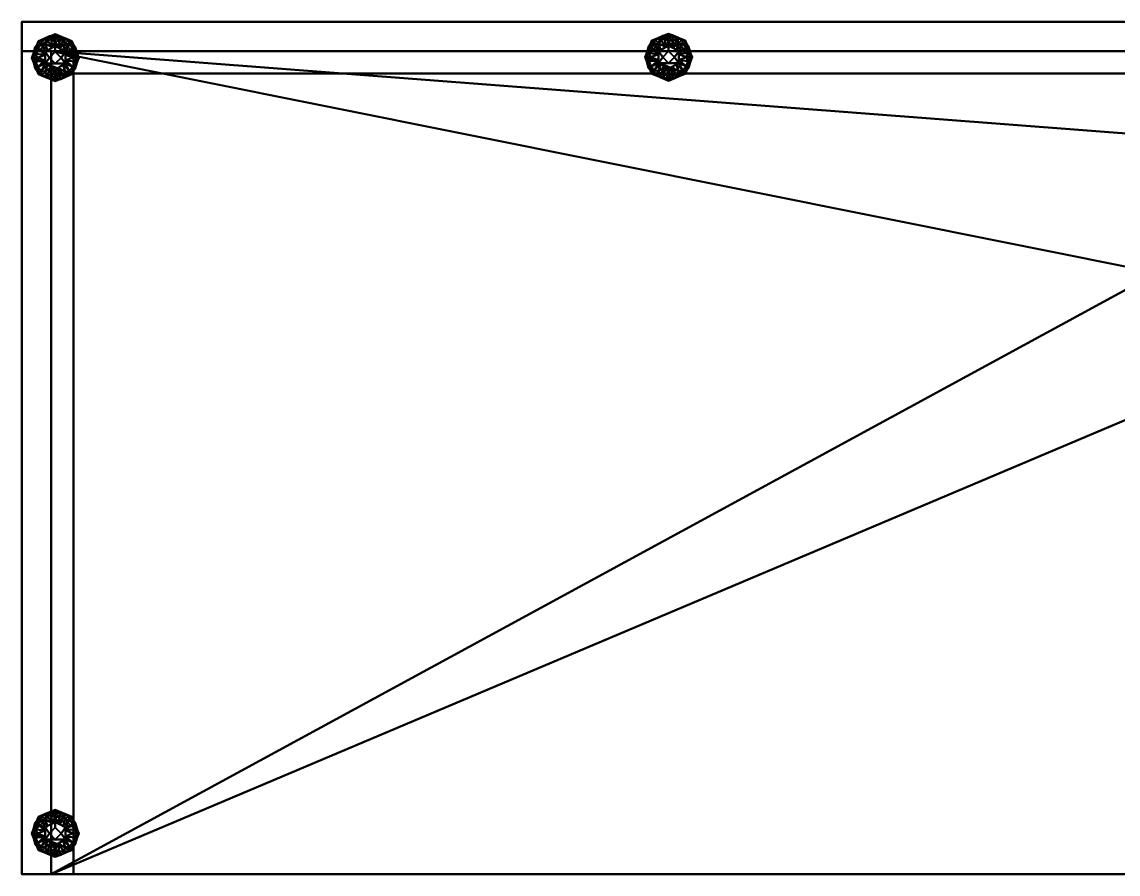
# Model space of a CAD drawing. Header units: millimetres. Extents: x -950 to 1275, y -353 to 400.
# Drawn here: x -950 to -18, y -350 to 375 of the extents above; entities that cross this region are included whole.
import ezdxf

# ---------------------------------------------------------------- set-up
doc = ezdxf.new("R2010")
doc.units = ezdxf.units.MM
doc.layers.add('I-FURN', color=7, linetype='Continuous', lineweight=40)

msp = doc.modelspace()

# ---------------------------------------------------------------- meshes
at = {"layer": 'I-FURN', "color": 37, "true_color": 0x856148}
mesh = msp.add_polyface(dxfattribs=at)
corners = [(-950, 375, 20.06), (-950, 375, 1000), (1250, 375, 1000), (1250, 375, 20.06)]
mesh.append_faces([[corners[k] for k in face] for face in [(2, 3, 0, 1)]], dxfattribs={"color": 37})
mesh = msp.add_polyface(dxfattribs=at)
corners = [(-950, 375, 1000), (-950, 375, 20.06), (-950, 350, 20.06), (-950, 350, 1000)]
mesh.append_faces([[corners[k] for k in face] for face in [(0, 1, 2, 3)]], dxfattribs={"color": 37})
mesh = msp.add_polyface(dxfattribs=at)
corners = [(1250, 375, 1000), (-950, 375, 1000), (-950, 350, 1000), (1250, 350, 1000)]
mesh.append_faces([[corners[k] for k in face] for face in [(0, 1, 2, 3)]], dxfattribs={"color": 37})
mesh = msp.add_polyface(dxfattribs=at)
corners = [(-950, 375, 20.06), (1250, 375, 20.06), (1250, 350, 20.06), (-950, 350, 20.06)]
mesh.append_faces([[corners[k] for k in face] for face in [(0, 1, 2, 3)]], dxfattribs={"color": 37})
at = {"layer": 'I-FURN', "color": 250, "true_color": 0x191919}
mesh = msp.add_polyface(dxfattribs=at)
corners = [(-921.65, 364.56), (-935.8, 358.7), (-941.65, 344.56), (-935.8, 330.42), (-921.65, 324.56), (-921.65, 325.32, 3.83), (-921.65, 327.49, 7.07), (-921.65, 330.73, 9.24), (-921.65, 334.56, 10), (-930.31, 339.56, 10), (-930.31, 349.56, 10), (-921.65, 354.56, 10), (-921.65, 358.39, 9.24), (-921.65, 361.63, 7.07), (-921.65, 363.8, 3.83), (-926.46, 351.79, 10), (-926.46, 337.33, 10), (-926.88, 362.39), (-926.88, 326.73), (-924.05, 353.17, 10), (-924.05, 335.95, 10), (-928.85, 360.04, 7.07), (-925.01, 359.75, 8.31), (-928.85, 329.08, 7.07), (-925.61, 326.68, 5.56), (-933.49, 355.74, 7.78), (-938.72, 351.63), (-930.31, 344.56, 10), (-938.4, 347.89, 7.07), (-938.34, 340.97, 7.07), (-933.49, 333.38, 7.78), (-938.72, 337.49), (-926.43, 362.76, 4.72), (-925.39, 330.32, 8.81), (-931.34, 360.55), (-933.28, 359.49, 4.51), (-936.27, 356.82, 4.21), (-936.56, 352.26, 7.35), (-937.26, 355.17), (-938.65, 353.64, 3.75), (-931.34, 328.57), (-933.28, 329.63, 4.51), (-936.27, 332.3, 4.21), (-936.53, 336.72, 7.32), (-937.26, 333.95), (-938.66, 335.47, 3.72), (-928.38, 350.67, 10), (-930.09, 356.6, 8.83), (-940.19, 348.1), (-930.31, 347.06, 10), (-936.68, 344.44, 8.64), (-940.32, 344.49, 4.99), (-940.19, 341.02), (-930.31, 342.06, 10), (-930.09, 332.52, 8.83), (-925.25, 336.64, 10), (-928.38, 338.45, 10)]
mesh.append_faces([[corners[k] for k in face] for face in [(5, 18, 4)]], dxfattribs={"vtx0": -1, "color": 250})
mesh.append_faces([[corners[k] for k in face] for face in [(14, 32, 13), (53, 43, 9)]], dxfattribs={"vtx0": -1, "vtx1": -1, "color": 250})
mesh.append_faces([[corners[k] for k in face] for face in [(33, 7, 20), (21, 47, 19), (37, 10, 25), (37, 25, 36), (42, 45, 44), (19, 12, 22), (33, 23, 24), (55, 23, 33), (14, 17, 32), (18, 24, 23), (22, 32, 21), (21, 19, 22), (18, 5, 24), (41, 30, 42), (35, 36, 25), (28, 51, 50), (3, 41, 42), (29, 53, 50), (40, 23, 41), (29, 51, 52), (32, 22, 13), (35, 1, 36), (33, 24, 6), (55, 54, 23), (32, 34, 21), (47, 35, 25), (21, 34, 35), (39, 28, 37), (38, 39, 36), (28, 49, 37), (36, 39, 37), (54, 41, 23), (43, 42, 30), (45, 42, 43), (43, 30, 9), (29, 45, 43), (35, 47, 21), (46, 47, 25), (39, 48, 28), (50, 49, 28), (28, 48, 51), (43, 53, 29), (29, 50, 51), (45, 29, 52), (41, 54, 30), (54, 56, 30)]], dxfattribs={"vtx0": -1, "vtx1": -1, "vtx2": -1, "color": 250})
mesh.append_faces([[corners[k] for k in face] for face in [(24, 5, 6), (22, 12, 13), (33, 6, 7), (25, 10, 46), (35, 34, 1), (51, 48, 2), (36, 1, 38), (41, 3, 40), (51, 2, 52)]], dxfattribs={"vtx0": -1, "vtx2": -1, "color": 250})
mesh.append_faces([[corners[k] for k in face] for face in [(39, 38, 26, 48)]], dxfattribs={"vtx0": -1, "vtx3": -1, "color": 250})
mesh.append_faces([[corners[k] for k in face] for face in [(15, 19, 47, 46), (17, 34, 32), (20, 55, 33), (16, 56, 54, 55), (27, 49, 50, 53), (49, 10, 37), (56, 9, 30), (40, 18, 23), (31, 44, 45, 52), (44, 3, 42)]], dxfattribs={"vtx1": -1, "vtx2": -1, "color": 250})
mesh.append_faces([[corners[k] for k in face] for face in [(19, 11, 12), (7, 8, 20), (14, 0, 17)]], dxfattribs={"vtx2": -1, "color": 250})
mesh = msp.add_polyface(dxfattribs=at)
corners = [(-921.65, 324.56), (-935.8, 330.42), (-941.65, 344.56), (-935.8, 358.7), (-921.65, 364.56), (-907.51, 358.7), (-901.65, 344.56), (-907.51, 330.42)]
mesh.append_faces([[corners[k] for k in face] for face in [(4, 2, 3)]], dxfattribs={"vtx0": -1, "color": 250})
mesh.append_faces([[corners[k] for k in face] for face in [(1, 2, 7, 0), (5, 6, 4)]], dxfattribs={"vtx1": -1, "color": 250})
mesh.append_faces([[corners[k] for k in face] for face in [(6, 7, 2, 4)]], dxfattribs={"vtx1": -1, "vtx2": -1, "vtx3": -1, "color": 250})
mesh = msp.add_polyface(dxfattribs=at)
corners = [(-921.65, 334.56, 10), (-921.65, 330.73, 9.24), (-921.65, 327.49, 7.07), (-921.65, 325.32, 3.83), (-921.65, 324.56), (-907.51, 330.42), (-901.65, 344.56), (-907.51, 358.7), (-921.65, 364.56), (-921.65, 363.8, 3.83), (-921.65, 361.63, 7.07), (-921.65, 358.39, 9.24), (-921.65, 354.56, 10), (-912.99, 349.56, 10), (-912.99, 339.56, 10), (-916.85, 337.33, 10), (-916.85, 351.79, 10), (-916.42, 326.73), (-916.42, 362.39), (-919.25, 335.95, 10), (-919.25, 353.17, 10), (-914.45, 329.08, 7.07), (-918.29, 329.37, 8.31), (-914.45, 360.04, 7.07), (-917.7, 362.44, 5.56), (-909.82, 333.38, 7.78), (-904.58, 337.49), (-912.99, 344.56, 10), (-904.91, 341.23, 7.07), (-904.96, 348.15, 7.07), (-909.82, 355.74, 7.78), (-904.58, 351.63), (-916.87, 326.36, 4.72), (-917.91, 358.8, 8.81), (-911.97, 328.57), (-910.03, 329.63, 4.51), (-907.04, 332.3, 4.21), (-906.75, 336.86, 7.35), (-906.05, 333.95), (-904.66, 335.48, 3.75), (-911.97, 360.55), (-910.03, 359.49, 4.51), (-907.04, 356.82, 4.21), (-906.78, 352.4, 7.32), (-906.05, 355.17), (-904.65, 353.65, 3.72), (-914.92, 338.45, 10), (-913.22, 332.52, 8.83), (-903.12, 341.02), (-912.99, 342.06, 10), (-906.62, 344.68, 8.64), (-902.98, 344.63, 4.99), (-903.12, 348.1), (-912.99, 347.06, 10), (-913.22, 356.6, 8.83), (-918.05, 352.48, 10), (-914.92, 350.67, 10)]
mesh.append_faces([[corners[k] for k in face] for face in [(9, 18, 8)]], dxfattribs={"vtx0": -1, "color": 250})
mesh.append_faces([[corners[k] for k in face] for face in [(53, 43, 13)]], dxfattribs={"vtx0": -1, "vtx1": -1, "color": 250})
mesh.append_faces([[corners[k] for k in face] for face in [(21, 47, 19), (37, 25, 36), (42, 45, 44), (33, 11, 20), (19, 22, 21), (33, 23, 24), (19, 1, 22), (55, 23, 33), (3, 17, 32), (18, 24, 23), (22, 32, 21), (18, 9, 24), (41, 30, 42), (35, 36, 25), (39, 48, 28), (35, 47, 21), (7, 41, 42), (29, 53, 50), (40, 23, 41), (29, 51, 52), (32, 22, 2), (35, 5, 36), (33, 24, 10), (55, 54, 23), (32, 34, 21), (47, 35, 25), (21, 34, 35), (39, 28, 37), (38, 39, 36), (28, 49, 37), (36, 39, 37), (54, 41, 23), (43, 42, 30), (45, 42, 43), (43, 30, 13), (29, 45, 43), (14, 25, 37), (46, 47, 25), (51, 50, 28), (50, 49, 28), (28, 48, 51), (43, 53, 29), (29, 50, 51), (45, 29, 52), (41, 54, 30), (54, 56, 30)]], dxfattribs={"vtx0": -1, "vtx1": -1, "vtx2": -1, "color": 250})
mesh.append_faces([[corners[k] for k in face] for face in [(22, 1, 2), (25, 14, 46), (32, 2, 3), (24, 9, 10), (33, 10, 11), (51, 48, 6), (35, 34, 5), (37, 49, 14), (36, 5, 38), (41, 7, 40), (51, 6, 52)]], dxfattribs={"vtx0": -1, "vtx2": -1, "color": 250})
mesh.append_faces([[corners[k] for k in face] for face in [(39, 38, 26, 48)]], dxfattribs={"vtx0": -1, "vtx3": -1, "color": 250})
mesh.append_faces([[corners[k] for k in face] for face in [(16, 56, 54, 55), (15, 19, 47, 46), (17, 34, 32), (20, 55, 33), (27, 49, 50, 53), (56, 13, 30), (40, 18, 23), (31, 44, 45, 52), (44, 7, 42)]], dxfattribs={"vtx1": -1, "vtx2": -1, "color": 250})
mesh.append_faces([[corners[k] for k in face] for face in [(19, 0, 1), (3, 4, 17), (11, 12, 20)]], dxfattribs={"vtx2": -1, "color": 250})
mesh = msp.add_polyface(dxfattribs=at)
corners = [(-400, 365), (-414.14, 359.14), (-420, 345), (-414.14, 330.86), (-400, 325), (-400, 325.76, 3.83), (-400, 327.93, 7.07), (-400, 331.17, 9.24), (-400, 335, 10), (-408.66, 340, 10), (-408.66, 350, 10), (-400, 355, 10), (-400, 358.83, 9.24), (-400, 362.07, 7.07), (-400, 364.24, 3.83), (-404.8, 352.23, 10), (-404.8, 337.77, 10), (-405.23, 362.83), (-405.23, 327.17), (-402.4, 353.61, 10), (-402.4, 336.39, 10), (-407.2, 360.48, 7.07), (-403.36, 360.19, 8.31), (-407.2, 329.52, 7.07), (-403.96, 327.12, 5.56), (-411.84, 356.18, 7.78), (-417.07, 352.07), (-408.66, 345, 10), (-416.74, 348.33, 7.07), (-416.69, 341.41, 7.07), (-411.84, 333.82, 7.78), (-417.07, 337.93), (-404.78, 363.2, 4.72), (-403.74, 330.76, 8.81), (-409.69, 360.99), (-411.63, 359.93, 4.51), (-414.61, 357.26, 4.21), (-414.9, 352.7, 7.35), (-415.61, 355.61), (-417, 354.08, 3.75), (-409.69, 329.01), (-411.63, 330.07, 4.51), (-414.61, 332.74, 4.21), (-414.87, 337.16, 7.32), (-415.61, 334.39), (-417.01, 335.91, 3.72), (-406.73, 351.11, 10), (-408.44, 357.04, 8.83), (-418.54, 348.54), (-408.66, 347.5, 10), (-415.03, 344.88, 8.64), (-418.67, 344.93, 4.99), (-418.54, 341.46), (-408.66, 342.5, 10), (-408.44, 332.96, 8.83), (-403.6, 337.08, 10), (-406.73, 338.89, 10)]
mesh.append_faces([[corners[k] for k in face] for face in [(5, 18, 4)]], dxfattribs={"vtx0": -1, "color": 250})
mesh.append_faces([[corners[k] for k in face] for face in [(14, 32, 13), (53, 43, 9)]], dxfattribs={"vtx0": -1, "vtx1": -1, "color": 250})
mesh.append_faces([[corners[k] for k in face] for face in [(33, 7, 20), (21, 47, 19), (37, 10, 25), (37, 25, 36), (42, 45, 44), (19, 12, 22), (33, 23, 24), (55, 23, 33), (14, 17, 32), (18, 24, 23), (22, 32, 21), (21, 19, 22), (18, 5, 24), (41, 30, 42), (35, 36, 25), (28, 51, 50), (3, 41, 42), (29, 53, 50), (40, 23, 41), (29, 51, 52), (32, 22, 13), (35, 1, 36), (33, 24, 6), (55, 54, 23), (32, 34, 21), (47, 35, 25), (21, 34, 35), (39, 28, 37), (38, 39, 36), (28, 49, 37), (36, 39, 37), (54, 41, 23), (43, 42, 30), (45, 42, 43), (43, 30, 9), (29, 45, 43), (35, 47, 21), (46, 47, 25), (39, 48, 28), (50, 49, 28), (28, 48, 51), (43, 53, 29), (29, 50, 51), (45, 29, 52), (41, 54, 30), (54, 56, 30)]], dxfattribs={"vtx0": -1, "vtx1": -1, "vtx2": -1, "color": 250})
mesh.append_faces([[corners[k] for k in face] for face in [(24, 5, 6), (22, 12, 13), (33, 6, 7), (25, 10, 46), (35, 34, 1), (51, 48, 2), (36, 1, 38), (41, 3, 40), (51, 2, 52)]], dxfattribs={"vtx0": -1, "vtx2": -1, "color": 250})
mesh.append_faces([[corners[k] for k in face] for face in [(39, 38, 26, 48)]], dxfattribs={"vtx0": -1, "vtx3": -1, "color": 250})
mesh.append_faces([[corners[k] for k in face] for face in [(15, 19, 47, 46), (17, 34, 32), (20, 55, 33), (16, 56, 54, 55), (27, 49, 50, 53), (49, 10, 37), (56, 9, 30), (40, 18, 23), (31, 44, 45, 52), (44, 3, 42)]], dxfattribs={"vtx1": -1, "vtx2": -1, "color": 250})
mesh.append_faces([[corners[k] for k in face] for face in [(19, 11, 12), (7, 8, 20), (14, 0, 17)]], dxfattribs={"vtx2": -1, "color": 250})
mesh = msp.add_polyface(dxfattribs=at)
corners = [(-400, 325), (-414.14, 330.86), (-420, 345), (-414.14, 359.14), (-400, 365), (-385.86, 359.14), (-380, 345), (-385.86, 330.86)]
mesh.append_faces([[corners[k] for k in face] for face in [(4, 2, 3)]], dxfattribs={"vtx0": -1, "color": 250})
mesh.append_faces([[corners[k] for k in face] for face in [(1, 2, 7, 0), (5, 6, 4)]], dxfattribs={"vtx1": -1, "color": 250})
mesh.append_faces([[corners[k] for k in face] for face in [(6, 7, 2, 4)]], dxfattribs={"vtx1": -1, "vtx2": -1, "vtx3": -1, "color": 250})
mesh = msp.add_polyface(dxfattribs=at)
corners = [(-400, 335, 10), (-400, 331.17, 9.24), (-400, 327.93, 7.07), (-400, 325.76, 3.83), (-400, 325), (-385.86, 330.86), (-380, 345), (-385.86, 359.14), (-400, 365), (-400, 364.24, 3.83), (-400, 362.07, 7.07), (-400, 358.83, 9.24), (-400, 355, 10), (-391.34, 350, 10), (-391.34, 340, 10), (-395.2, 337.77, 10), (-395.2, 352.23, 10), (-394.77, 327.17), (-394.77, 362.83), (-397.6, 336.39, 10), (-397.6, 353.61, 10), (-392.8, 329.52, 7.07), (-396.64, 329.81, 8.31), (-392.8, 360.48, 7.07), (-396.04, 362.88, 5.56), (-388.16, 333.82, 7.78), (-382.93, 337.93), (-391.34, 345, 10), (-383.26, 341.67, 7.07), (-383.31, 348.59, 7.07), (-388.16, 356.18, 7.78), (-382.93, 352.07), (-395.22, 326.8, 4.72), (-396.26, 359.24, 8.81), (-390.31, 329.01), (-388.37, 330.07, 4.51), (-385.39, 332.74, 4.21), (-385.1, 337.3, 7.35), (-384.39, 334.39), (-383, 335.92, 3.75), (-390.31, 360.99), (-388.37, 359.93, 4.51), (-385.39, 357.26, 4.21), (-385.13, 352.84, 7.32), (-384.39, 355.61), (-382.99, 354.09, 3.72), (-393.27, 338.89, 10), (-391.56, 332.96, 8.83), (-381.46, 341.46), (-391.34, 342.5, 10), (-384.97, 345.12, 8.64), (-381.33, 345.07, 4.99), (-381.46, 348.54), (-391.34, 347.5, 10), (-391.56, 357.04, 8.83), (-396.4, 352.92, 10), (-393.27, 351.11, 10)]
mesh.append_faces([[corners[k] for k in face] for face in [(9, 18, 8)]], dxfattribs={"vtx0": -1, "color": 250})
mesh.append_faces([[corners[k] for k in face] for face in [(53, 43, 13)]], dxfattribs={"vtx0": -1, "vtx1": -1, "color": 250})
mesh.append_faces([[corners[k] for k in face] for face in [(21, 47, 19), (37, 25, 36), (42, 45, 44), (33, 11, 20), (19, 22, 21), (33, 23, 24), (19, 1, 22), (55, 23, 33), (3, 17, 32), (18, 24, 23), (22, 32, 21), (18, 9, 24), (41, 30, 42), (35, 36, 25), (39, 48, 28), (35, 47, 21), (7, 41, 42), (29, 53, 50), (40, 23, 41), (29, 51, 52), (32, 22, 2), (35, 5, 36), (33, 24, 10), (55, 54, 23), (32, 34, 21), (47, 35, 25), (21, 34, 35), (39, 28, 37), (38, 39, 36), (28, 49, 37), (36, 39, 37), (54, 41, 23), (43, 42, 30), (45, 42, 43), (43, 30, 13), (29, 45, 43), (14, 25, 37), (46, 47, 25), (51, 50, 28), (50, 49, 28), (28, 48, 51), (43, 53, 29), (29, 50, 51), (45, 29, 52), (41, 54, 30), (54, 56, 30)]], dxfattribs={"vtx0": -1, "vtx1": -1, "vtx2": -1, "color": 250})
mesh.append_faces([[corners[k] for k in face] for face in [(22, 1, 2), (25, 14, 46), (32, 2, 3), (24, 9, 10), (33, 10, 11), (51, 48, 6), (35, 34, 5), (37, 49, 14), (36, 5, 38), (41, 7, 40), (51, 6, 52)]], dxfattribs={"vtx0": -1, "vtx2": -1, "color": 250})
mesh.append_faces([[corners[k] for k in face] for face in [(39, 38, 26, 48)]], dxfattribs={"vtx0": -1, "vtx3": -1, "color": 250})
mesh.append_faces([[corners[k] for k in face] for face in [(16, 56, 54, 55), (15, 19, 47, 46), (17, 34, 32), (20, 55, 33), (27, 49, 50, 53), (56, 13, 30), (40, 18, 23), (31, 44, 45, 52), (44, 7, 42)]], dxfattribs={"vtx1": -1, "vtx2": -1, "color": 250})
mesh.append_faces([[corners[k] for k in face] for face in [(19, 0, 1), (3, 4, 17), (11, 12, 20)]], dxfattribs={"vtx2": -1, "color": 250})
mesh = msp.add_polyface(dxfattribs=at)
corners = [(-921.65, 354.56, 10), (-930.31, 349.56, 10), (-930.31, 339.56, 10), (-921.65, 334.56, 10), (-912.99, 339.56, 10), (-912.99, 349.56, 10), (-921.65, 349.56, 10), (-916.65, 344.56, 10), (-921.65, 339.56, 10), (-926.65, 344.56, 10)]
mesh.append_faces([[corners[k] for k in face] for face in [(9, 2, 8)]], dxfattribs={"vtx0": -1, "vtx1": -1, "color": 250})
mesh.append_faces([[corners[k] for k in face] for face in [(4, 7, 8), (7, 4, 5), (1, 9, 6, 0), (9, 1, 2)]], dxfattribs={"vtx0": -1, "vtx2": -1, "color": 250})
mesh.append_faces([[corners[k] for k in face] for face in [(8, 2, 3, 4)]], dxfattribs={"vtx0": -1, "vtx3": -1, "color": 250})
mesh.append_faces([[corners[k] for k in face] for face in [(5, 0, 6, 7)]], dxfattribs={"vtx1": -1, "vtx3": -1, "color": 250})
mesh = msp.add_polyface(dxfattribs=at)
corners = [(-400, 355, 10), (-408.66, 350, 10), (-408.66, 340, 10), (-400, 335, 10), (-391.34, 340, 10), (-391.34, 350, 10), (-400, 350, 10), (-395, 345, 10), (-400, 340, 10), (-405, 345, 10)]
mesh.append_faces([[corners[k] for k in face] for face in [(9, 2, 8)]], dxfattribs={"vtx0": -1, "vtx1": -1, "color": 250})
mesh.append_faces([[corners[k] for k in face] for face in [(4, 7, 8), (7, 4, 5), (1, 9, 6, 0), (9, 1, 2)]], dxfattribs={"vtx0": -1, "vtx2": -1, "color": 250})
mesh.append_faces([[corners[k] for k in face] for face in [(8, 2, 3, 4)]], dxfattribs={"vtx0": -1, "vtx3": -1, "color": 250})
mesh.append_faces([[corners[k] for k in face] for face in [(5, 0, 6, 7)]], dxfattribs={"vtx1": -1, "vtx3": -1, "color": 250})
at = {"layer": 'I-FURN', "color": 37, "true_color": 0x856148}
mesh = msp.add_polyface(dxfattribs=at)
corners = [(-950, 350, 20.06), (1250, 350, 20.06), (1250, 350, 1000), (-950, 350, 1000)]
mesh.append_faces([[corners[k] for k in face] for face in [(2, 3, 0, 1)]], dxfattribs={"color": 37})
mesh = msp.add_polyface(dxfattribs=at)
corners = [(-950, -350, 20.06), (-950, -350, 1000), (-950, 350, 1000), (-950, 350, 20.06)]
mesh.append_faces([[corners[k] for k in face] for face in [(2, 3, 0, 1)]], dxfattribs={"color": 37})
mesh = msp.add_polyface(dxfattribs=at)
corners = [(-950, 350, 1000), (-950, -350, 1000), (-925, -350, 1000), (-925, 350, 1000)]
mesh.append_faces([[corners[k] for k in face] for face in [(0, 1, 2, 3)]], dxfattribs={"color": 37})
mesh = msp.add_polyface(dxfattribs=at)
corners = [(-950, 350, 20.06), (-950, 350, 1000), (-925, 350, 1000), (-925, 350, 20.06)]
mesh.append_faces([[corners[k] for k in face] for face in [(3, 0, 1, 2)]], dxfattribs={"color": 37})
mesh = msp.add_polyface(dxfattribs=at)
corners = [(-950, -350, 20.06), (-950, 350, 20.06), (-925, 350, 20.06), (-925, -350, 20.06)]
mesh.append_faces([[corners[k] for k in face] for face in [(0, 1, 2, 3)]], dxfattribs={"color": 37})
at = {"layer": 'I-FURN', "color": 250, "true_color": 0x191919}
mesh = msp.add_polyface(dxfattribs=at)
corners = [(-921.65, 339.56, 35), (-926.65, 344.56, 35), (-921.65, 349.56, 35), (-921.65, 349.56, 28.75), (-921.65, 349.56, 22.5), (-921.65, 349.56, 16.25), (-921.65, 349.56, 10), (-926.65, 344.56, 10), (-921.65, 339.56, 10), (-921.65, 339.56, 16.25), (-921.65, 339.56, 22.5), (-921.65, 339.56, 28.75)]
mesh.append_faces([[corners[k] for k in face] for face in [(7, 1, 4)]], dxfattribs={"vtx0": -1, "vtx1": -1, "vtx2": -1, "color": 250})
mesh.append_faces([[corners[k] for k in face] for face in [(10, 11, 1, 7)]], dxfattribs={"vtx1": -1, "vtx2": -1, "vtx3": -1, "color": 250})
mesh.append_faces([[corners[k] for k in face] for face in [(11, 0, 1), (5, 6, 7, 4)]], dxfattribs={"vtx2": -1, "color": 250})
mesh.append_faces([[corners[k] for k in face] for face in [(7, 8, 9, 10), (1, 2, 3, 4)]], dxfattribs={"vtx3": -1, "color": 250})
mesh = msp.add_polyface(dxfattribs=at)
corners = [(-921.65, 339.56, 35), (-916.65, 344.56, 35), (-921.65, 349.56, 35), (-926.65, 344.56, 35)]
mesh.append_faces([[corners[k] for k in face] for face in [(0, 1, 2, 3)]], dxfattribs={"color": 250})
at = {"layer": 'I-FURN', "color": 37, "true_color": 0x856148}
mesh = msp.add_polyface(dxfattribs=at)
corners = [(-925, -350, 725), (1225, -350, 725), (1225, 350, 725), (-925, 350, 725), (284.76, 278.16, 725), (284.76, 161.56, 725), (15.24, 161.56, 725), (15.24, 278.16, 725)]
mesh.append_faces([[corners[k] for k in face] for face in [(7, 3, 6)]], dxfattribs={"vtx0": -1, "vtx1": -1, "color": 37})
mesh.append_faces([[corners[k] for k in face] for face in [(3, 7, 4, 2), (5, 1, 2, 4), (1, 5, 6)]], dxfattribs={"vtx0": -1, "vtx2": -1, "color": 37})
mesh.append_faces([[corners[k] for k in face] for face in [(6, 3, 0, 1)]], dxfattribs={"vtx0": -1, "vtx3": -1, "color": 37})
mesh = msp.add_polyface(dxfattribs=at)
corners = [(-925, -350, 700), (-925, 350, 700), (1225, 350, 700), (1225, -350, 700), (284.76, 278.16, 700), (15.24, 278.16, 700), (15.24, 161.56, 700), (284.76, 161.56, 700)]
mesh.append_faces([[corners[k] for k in face] for face in [(4, 2, 7)]], dxfattribs={"vtx0": -1, "vtx1": -1, "color": 37})
mesh.append_faces([[corners[k] for k in face] for face in [(2, 4, 5, 1), (6, 0, 1, 5), (0, 6, 7)]], dxfattribs={"vtx0": -1, "vtx2": -1, "color": 37})
mesh.append_faces([[corners[k] for k in face] for face in [(7, 2, 3, 0)]], dxfattribs={"vtx0": -1, "vtx3": -1, "color": 37})
mesh = msp.add_polyface(dxfattribs=at)
corners = [(-925, 350, 725), (1225, 350, 725), (1225, 350, 700), (-925, 350, 700)]
mesh.append_faces([[corners[k] for k in face] for face in [(0, 1, 2, 3)]], dxfattribs={"color": 37})
mesh = msp.add_polyface(dxfattribs=at)
corners = [(-925, -350, 725), (-925, 350, 725), (-925, 350, 700), (-925, -350, 700)]
mesh.append_faces([[corners[k] for k in face] for face in [(0, 1, 2, 3)]], dxfattribs={"color": 37})
mesh = msp.add_polyface(dxfattribs=at)
corners = [(-925, -350, 20.06), (-925, -350, 700), (-925, 350, 700), (-925, 350, 20.06)]
mesh.append_faces([[corners[k] for k in face] for face in [(3, 0, 1, 2)]], dxfattribs={"color": 37})
mesh = msp.add_polyface(dxfattribs=at)
corners = [(-925, 350, 700), (-925, -350, 700), (-906, -350, 700), (-906, 350, 700)]
mesh.append_faces([[corners[k] for k in face] for face in [(3, 0, 1, 2)]], dxfattribs={"color": 37})
mesh = msp.add_polyface(dxfattribs=at)
corners = [(-925, 350, 20.06), (-925, 350, 700), (-906, 350, 700), (-906, 350, 20.06)]
mesh.append_faces([[corners[k] for k in face] for face in [(0, 1, 2, 3)]], dxfattribs={"color": 37})
mesh = msp.add_polyface(dxfattribs=at)
corners = [(-925, -350, 20.06), (-925, 350, 20.06), (-906, 350, 20.06), (-906, -350, 20.06)]
mesh.append_faces([[corners[k] for k in face] for face in [(3, 0, 1, 2)]], dxfattribs={"color": 37})
mesh = msp.add_polyface(dxfattribs=at)
corners = [(-925, 350, 20.06), (-925, 350, 700), (1206, 350, 700), (1206, 350, 20.06)]
mesh.append_faces([[corners[k] for k in face] for face in [(3, 0, 1, 2)]], dxfattribs={"color": 37})
mesh = msp.add_polyface(dxfattribs=at)
corners = [(-925, 350, 700), (-925, 350, 20.06), (-925, 331, 20.06), (-925, 331, 700)]
mesh.append_faces([[corners[k] for k in face] for face in [(0, 1, 2, 3)]], dxfattribs={"color": 37})
mesh = msp.add_polyface(dxfattribs=at)
corners = [(1206, 350, 700), (-925, 350, 700), (-925, 331, 700), (1206, 331, 700)]
mesh.append_faces([[corners[k] for k in face] for face in [(0, 1, 2, 3)]], dxfattribs={"color": 37})
mesh = msp.add_polyface(dxfattribs=at)
corners = [(-925, 350, 20.06), (1206, 350, 20.06), (1206, 331, 20.06), (-925, 331, 20.06)]
mesh.append_faces([[corners[k] for k in face] for face in [(0, 1, 2, 3)]], dxfattribs={"color": 37})
mesh = msp.add_polyface(dxfattribs=at)
corners = [(-925, -350, 20.06), (-925, 350, 20.06), (-925, 350, 1000), (-925, -350, 1000)]
mesh.append_faces([[corners[k] for k in face] for face in [(2, 3, 0, 1)]], dxfattribs={"color": 37})
at = {"layer": 'I-FURN', "color": 250, "true_color": 0x191919}
mesh = msp.add_polyface(dxfattribs=at)
corners = [(-921.65, 349.56, 10), (-921.65, 349.56, 16.25), (-921.65, 349.56, 22.5), (-921.65, 349.56, 28.75), (-921.65, 349.56, 35), (-916.65, 344.56, 35), (-921.65, 339.56, 35), (-921.65, 339.56, 28.75), (-921.65, 339.56, 22.5), (-921.65, 339.56, 16.25), (-921.65, 339.56, 10), (-916.65, 344.56, 10)]
mesh.append_faces([[corners[k] for k in face] for face in [(7, 5, 6)]], dxfattribs={"vtx0": -1, "color": 250})
mesh.append_faces([[corners[k] for k in face] for face in [(11, 2, 5), (8, 11, 5, 7)]], dxfattribs={"vtx0": -1, "vtx1": -1, "vtx2": -1, "color": 250})
mesh.append_faces([[corners[k] for k in face] for face in [(1, 2, 11, 0)]], dxfattribs={"vtx1": -1, "color": 250})
mesh.append_faces([[corners[k] for k in face] for face in [(3, 4, 5, 2), (9, 10, 11, 8)]], dxfattribs={"vtx2": -1, "color": 250})
at = {"layer": 'I-FURN', "color": 37, "true_color": 0x856148}
mesh = msp.add_polyface(dxfattribs=at)
corners = [(-906, -350, 20.06), (-906, 350, 20.06), (-906, 350, 700), (-906, -350, 700)]
mesh.append_faces([[corners[k] for k in face] for face in [(2, 3, 0, 1)]], dxfattribs={"color": 37})
at = {"layer": 'I-FURN', "color": 250, "true_color": 0x191919}
mesh = msp.add_polyface(dxfattribs=at)
corners = [(-400, 340, 35), (-405, 345, 35), (-400, 350, 35), (-400, 350, 28.75), (-400, 350, 22.5), (-400, 350, 16.25), (-400, 350, 10), (-405, 345, 10), (-400, 340, 10), (-400, 340, 16.25), (-400, 340, 22.5), (-400, 340, 28.75)]
mesh.append_faces([[corners[k] for k in face] for face in [(7, 1, 4)]], dxfattribs={"vtx0": -1, "vtx1": -1, "vtx2": -1, "color": 250})
mesh.append_faces([[corners[k] for k in face] for face in [(10, 11, 1, 7)]], dxfattribs={"vtx1": -1, "vtx2": -1, "vtx3": -1, "color": 250})
mesh.append_faces([[corners[k] for k in face] for face in [(11, 0, 1), (5, 6, 7, 4)]], dxfattribs={"vtx2": -1, "color": 250})
mesh.append_faces([[corners[k] for k in face] for face in [(7, 8, 9, 10), (1, 2, 3, 4)]], dxfattribs={"vtx3": -1, "color": 250})
mesh = msp.add_polyface(dxfattribs=at)
corners = [(-400, 340, 35), (-395, 345, 35), (-400, 350, 35), (-405, 345, 35)]
mesh.append_faces([[corners[k] for k in face] for face in [(0, 1, 2, 3)]], dxfattribs={"color": 250})
mesh = msp.add_polyface(dxfattribs=at)
corners = [(-400, 350, 10), (-400, 350, 16.25), (-400, 350, 22.5), (-400, 350, 28.75), (-400, 350, 35), (-395, 345, 35), (-400, 340, 35), (-400, 340, 28.75), (-400, 340, 22.5), (-400, 340, 16.25), (-400, 340, 10), (-395, 345, 10)]
mesh.append_faces([[corners[k] for k in face] for face in [(7, 5, 6)]], dxfattribs={"vtx0": -1, "color": 250})
mesh.append_faces([[corners[k] for k in face] for face in [(11, 2, 5), (8, 11, 5, 7)]], dxfattribs={"vtx0": -1, "vtx1": -1, "vtx2": -1, "color": 250})
mesh.append_faces([[corners[k] for k in face] for face in [(1, 2, 11, 0)]], dxfattribs={"vtx1": -1, "color": 250})
mesh.append_faces([[corners[k] for k in face] for face in [(3, 4, 5, 2), (9, 10, 11, 8)]], dxfattribs={"vtx2": -1, "color": 250})
at = {"layer": 'I-FURN', "color": 37, "true_color": 0x856148}
mesh = msp.add_polyface(dxfattribs=at)
corners = [(-925, 331, 20.06), (1206, 331, 20.06), (1206, 331, 700), (-925, 331, 700)]
mesh.append_faces([[corners[k] for k in face] for face in [(1, 2, 3, 0)]], dxfattribs={"color": 37})
at = {"layer": 'I-FURN', "color": 250, "true_color": 0x191919}
mesh = msp.add_polyface(dxfattribs=at)
corners = [(-921.65, -295.44), (-935.8, -301.3), (-941.65, -315.44), (-935.8, -329.58), (-921.65, -335.44), (-921.65, -334.68, 3.83), (-921.65, -332.51, 7.07), (-921.65, -329.27, 9.24), (-921.65, -325.44, 10), (-930.31, -320.44, 10), (-930.31, -310.44, 10), (-921.65, -305.44, 10), (-921.65, -301.61, 9.24), (-921.65, -298.37, 7.07), (-921.65, -296.2, 3.83), (-926.46, -308.21, 10), (-926.46, -322.67, 10), (-926.88, -297.61), (-926.88, -333.27), (-924.05, -306.83, 10), (-924.05, -324.05, 10), (-928.85, -299.96, 7.07), (-925.01, -300.25, 8.31), (-928.85, -330.92, 7.07), (-925.61, -333.32, 5.56), (-933.49, -304.26, 7.78), (-938.72, -308.37), (-930.31, -315.44, 10), (-938.4, -312.11, 7.07), (-938.34, -319.03, 7.07), (-933.49, -326.62, 7.78), (-938.72, -322.51), (-926.43, -297.24, 4.72), (-925.39, -329.68, 8.81), (-931.34, -299.45), (-933.28, -300.51, 4.51), (-936.27, -303.18, 4.21), (-936.56, -307.74, 7.35), (-937.26, -304.83), (-938.65, -306.36, 3.75), (-931.34, -331.43), (-933.28, -330.37, 4.51), (-936.27, -327.7, 4.21), (-936.53, -323.28, 7.32), (-937.26, -326.05), (-938.66, -324.53, 3.72), (-928.38, -309.33, 10), (-930.09, -303.4, 8.83), (-940.19, -311.9), (-930.31, -312.94, 10), (-936.68, -315.56, 8.64), (-940.32, -315.51, 4.99), (-940.19, -318.98), (-930.31, -317.94, 10), (-930.09, -327.48, 8.83), (-925.25, -323.36, 10), (-928.38, -321.55, 10)]
mesh.append_faces([[corners[k] for k in face] for face in [(5, 18, 4)]], dxfattribs={"vtx0": -1, "color": 250})
mesh.append_faces([[corners[k] for k in face] for face in [(14, 32, 13), (53, 43, 9)]], dxfattribs={"vtx0": -1, "vtx1": -1, "color": 250})
mesh.append_faces([[corners[k] for k in face] for face in [(33, 7, 20), (21, 47, 19), (37, 10, 25), (37, 25, 36), (42, 45, 44), (19, 12, 22), (33, 23, 24), (55, 23, 33), (14, 17, 32), (18, 24, 23), (22, 32, 21), (21, 19, 22), (18, 5, 24), (41, 30, 42), (35, 36, 25), (28, 51, 50), (3, 41, 42), (29, 53, 50), (40, 23, 41), (29, 51, 52), (32, 22, 13), (35, 1, 36), (33, 24, 6), (55, 54, 23), (32, 34, 21), (47, 35, 25), (21, 34, 35), (39, 28, 37), (38, 39, 36), (28, 49, 37), (36, 39, 37), (54, 41, 23), (43, 42, 30), (45, 42, 43), (43, 30, 9), (29, 45, 43), (35, 47, 21), (46, 47, 25), (39, 48, 28), (50, 49, 28), (28, 48, 51), (43, 53, 29), (29, 50, 51), (45, 29, 52), (41, 54, 30), (54, 56, 30)]], dxfattribs={"vtx0": -1, "vtx1": -1, "vtx2": -1, "color": 250})
mesh.append_faces([[corners[k] for k in face] for face in [(24, 5, 6), (22, 12, 13), (33, 6, 7), (25, 10, 46), (35, 34, 1), (51, 48, 2), (36, 1, 38), (41, 3, 40), (51, 2, 52)]], dxfattribs={"vtx0": -1, "vtx2": -1, "color": 250})
mesh.append_faces([[corners[k] for k in face] for face in [(39, 38, 26, 48)]], dxfattribs={"vtx0": -1, "vtx3": -1, "color": 250})
mesh.append_faces([[corners[k] for k in face] for face in [(15, 19, 47, 46), (17, 34, 32), (20, 55, 33), (16, 56, 54, 55), (27, 49, 50, 53), (49, 10, 37), (56, 9, 30), (40, 18, 23), (31, 44, 45, 52), (44, 3, 42)]], dxfattribs={"vtx1": -1, "vtx2": -1, "color": 250})
mesh.append_faces([[corners[k] for k in face] for face in [(19, 11, 12), (7, 8, 20), (14, 0, 17)]], dxfattribs={"vtx2": -1, "color": 250})
mesh = msp.add_polyface(dxfattribs=at)
corners = [(-921.65, -335.44), (-935.8, -329.58), (-941.65, -315.44), (-935.8, -301.3), (-921.65, -295.44), (-907.51, -301.3), (-901.65, -315.44), (-907.51, -329.58)]
mesh.append_faces([[corners[k] for k in face] for face in [(4, 2, 3)]], dxfattribs={"vtx0": -1, "color": 250})
mesh.append_faces([[corners[k] for k in face] for face in [(1, 2, 7, 0), (5, 6, 4)]], dxfattribs={"vtx1": -1, "color": 250})
mesh.append_faces([[corners[k] for k in face] for face in [(6, 7, 2, 4)]], dxfattribs={"vtx1": -1, "vtx2": -1, "vtx3": -1, "color": 250})
mesh = msp.add_polyface(dxfattribs=at)
corners = [(-921.65, -325.44, 10), (-921.65, -329.27, 9.24), (-921.65, -332.51, 7.07), (-921.65, -334.68, 3.83), (-921.65, -335.44), (-907.51, -329.58), (-901.65, -315.44), (-907.51, -301.3), (-921.65, -295.44), (-921.65, -296.2, 3.83), (-921.65, -298.37, 7.07), (-921.65, -301.61, 9.24), (-921.65, -305.44, 10), (-912.99, -310.44, 10), (-912.99, -320.44, 10), (-916.85, -322.67, 10), (-916.85, -308.21, 10), (-916.42, -333.27), (-916.42, -297.61), (-919.25, -324.05, 10), (-919.25, -306.83, 10), (-914.45, -330.92, 7.07), (-918.29, -330.63, 8.31), (-914.45, -299.96, 7.07), (-917.7, -297.56, 5.56), (-909.82, -326.62, 7.78), (-904.58, -322.51), (-912.99, -315.44, 10), (-904.91, -318.77, 7.07), (-904.96, -311.85, 7.07), (-909.82, -304.26, 7.78), (-904.58, -308.37), (-916.87, -333.64, 4.72), (-917.91, -301.2, 8.81), (-911.97, -331.43), (-910.03, -330.37, 4.51), (-907.04, -327.7, 4.21), (-906.75, -323.14, 7.35), (-906.05, -326.05), (-904.66, -324.52, 3.75), (-911.97, -299.45), (-910.03, -300.51, 4.51), (-907.04, -303.18, 4.21), (-906.78, -307.6, 7.32), (-906.05, -304.83), (-904.65, -306.35, 3.72), (-914.92, -321.55, 10), (-913.22, -327.48, 8.83), (-903.12, -318.98), (-912.99, -317.94, 10), (-906.62, -315.32, 8.64), (-902.98, -315.37, 4.99), (-903.12, -311.9), (-912.99, -312.94, 10), (-913.22, -303.4, 8.83), (-918.05, -307.52, 10), (-914.92, -309.33, 10)]
mesh.append_faces([[corners[k] for k in face] for face in [(9, 18, 8)]], dxfattribs={"vtx0": -1, "color": 250})
mesh.append_faces([[corners[k] for k in face] for face in [(53, 43, 13)]], dxfattribs={"vtx0": -1, "vtx1": -1, "color": 250})
mesh.append_faces([[corners[k] for k in face] for face in [(21, 47, 19), (37, 25, 36), (42, 45, 44), (33, 11, 20), (19, 22, 21), (33, 23, 24), (19, 1, 22), (55, 23, 33), (3, 17, 32), (18, 24, 23), (22, 32, 21), (18, 9, 24), (41, 30, 42), (35, 36, 25), (39, 48, 28), (35, 47, 21), (7, 41, 42), (29, 53, 50), (40, 23, 41), (29, 51, 52), (32, 22, 2), (35, 5, 36), (33, 24, 10), (55, 54, 23), (32, 34, 21), (47, 35, 25), (21, 34, 35), (39, 28, 37), (38, 39, 36), (28, 49, 37), (36, 39, 37), (54, 41, 23), (43, 42, 30), (45, 42, 43), (43, 30, 13), (29, 45, 43), (14, 25, 37), (46, 47, 25), (51, 50, 28), (50, 49, 28), (28, 48, 51), (43, 53, 29), (29, 50, 51), (45, 29, 52), (41, 54, 30), (54, 56, 30)]], dxfattribs={"vtx0": -1, "vtx1": -1, "vtx2": -1, "color": 250})
mesh.append_faces([[corners[k] for k in face] for face in [(22, 1, 2), (25, 14, 46), (32, 2, 3), (24, 9, 10), (33, 10, 11), (51, 48, 6), (35, 34, 5), (37, 49, 14), (36, 5, 38), (41, 7, 40), (51, 6, 52)]], dxfattribs={"vtx0": -1, "vtx2": -1, "color": 250})
mesh.append_faces([[corners[k] for k in face] for face in [(39, 38, 26, 48)]], dxfattribs={"vtx0": -1, "vtx3": -1, "color": 250})
mesh.append_faces([[corners[k] for k in face] for face in [(16, 56, 54, 55), (15, 19, 47, 46), (17, 34, 32), (20, 55, 33), (27, 49, 50, 53), (56, 13, 30), (40, 18, 23), (31, 44, 45, 52), (44, 7, 42)]], dxfattribs={"vtx1": -1, "vtx2": -1, "color": 250})
mesh.append_faces([[corners[k] for k in face] for face in [(19, 0, 1), (3, 4, 17), (11, 12, 20)]], dxfattribs={"vtx2": -1, "color": 250})
mesh = msp.add_polyface(dxfattribs=at)
corners = [(-921.65, -305.44, 10), (-930.31, -310.44, 10), (-930.31, -320.44, 10), (-921.65, -325.44, 10), (-912.99, -320.44, 10), (-912.99, -310.44, 10), (-921.65, -310.44, 10), (-916.65, -315.44, 10), (-921.65, -320.44, 10), (-926.65, -315.44, 10)]
mesh.append_faces([[corners[k] for k in face] for face in [(9, 2, 8)]], dxfattribs={"vtx0": -1, "vtx1": -1, "color": 250})
mesh.append_faces([[corners[k] for k in face] for face in [(4, 7, 8), (7, 4, 5), (1, 9, 6, 0), (9, 1, 2)]], dxfattribs={"vtx0": -1, "vtx2": -1, "color": 250})
mesh.append_faces([[corners[k] for k in face] for face in [(8, 2, 3, 4)]], dxfattribs={"vtx0": -1, "vtx3": -1, "color": 250})
mesh.append_faces([[corners[k] for k in face] for face in [(5, 0, 6, 7)]], dxfattribs={"vtx1": -1, "vtx3": -1, "color": 250})
mesh = msp.add_polyface(dxfattribs=at)
corners = [(-921.65, -320.44, 35), (-926.65, -315.44, 35), (-921.65, -310.44, 35), (-921.65, -310.44, 28.75), (-921.65, -310.44, 22.5), (-921.65, -310.44, 16.25), (-921.65, -310.44, 10), (-926.65, -315.44, 10), (-921.65, -320.44, 10), (-921.65, -320.44, 16.25), (-921.65, -320.44, 22.5), (-921.65, -320.44, 28.75)]
mesh.append_faces([[corners[k] for k in face] for face in [(7, 1, 4)]], dxfattribs={"vtx0": -1, "vtx1": -1, "vtx2": -1, "color": 250})
mesh.append_faces([[corners[k] for k in face] for face in [(10, 11, 1, 7)]], dxfattribs={"vtx1": -1, "vtx2": -1, "vtx3": -1, "color": 250})
mesh.append_faces([[corners[k] for k in face] for face in [(11, 0, 1), (5, 6, 7, 4)]], dxfattribs={"vtx2": -1, "color": 250})
mesh.append_faces([[corners[k] for k in face] for face in [(7, 8, 9, 10), (1, 2, 3, 4)]], dxfattribs={"vtx3": -1, "color": 250})
mesh = msp.add_polyface(dxfattribs=at)
corners = [(-921.65, -320.44, 35), (-916.65, -315.44, 35), (-921.65, -310.44, 35), (-926.65, -315.44, 35)]
mesh.append_faces([[corners[k] for k in face] for face in [(0, 1, 2, 3)]], dxfattribs={"color": 250})
mesh = msp.add_polyface(dxfattribs=at)
corners = [(-921.65, -310.44, 10), (-921.65, -310.44, 16.25), (-921.65, -310.44, 22.5), (-921.65, -310.44, 28.75), (-921.65, -310.44, 35), (-916.65, -315.44, 35), (-921.65, -320.44, 35), (-921.65, -320.44, 28.75), (-921.65, -320.44, 22.5), (-921.65, -320.44, 16.25), (-921.65, -320.44, 10), (-916.65, -315.44, 10)]
mesh.append_faces([[corners[k] for k in face] for face in [(7, 5, 6)]], dxfattribs={"vtx0": -1, "color": 250})
mesh.append_faces([[corners[k] for k in face] for face in [(11, 2, 5), (8, 11, 5, 7)]], dxfattribs={"vtx0": -1, "vtx1": -1, "vtx2": -1, "color": 250})
mesh.append_faces([[corners[k] for k in face] for face in [(1, 2, 11, 0)]], dxfattribs={"vtx1": -1, "color": 250})
mesh.append_faces([[corners[k] for k in face] for face in [(3, 4, 5, 2), (9, 10, 11, 8)]], dxfattribs={"vtx2": -1, "color": 250})
at = {"layer": 'I-FURN', "color": 37, "true_color": 0x856148}
mesh = msp.add_polyface(dxfattribs=at)
corners = [(-950, -350, 1000), (-950, -350, 20.06), (-925, -350, 20.06), (-925, -350, 1000)]
mesh.append_faces([[corners[k] for k in face] for face in [(0, 1, 2, 3)]], dxfattribs={"color": 37})
mesh = msp.add_polyface(dxfattribs=at)
corners = [(1225, -350, 725), (-925, -350, 725), (-925, -350, 700), (1225, -350, 700)]
mesh.append_faces([[corners[k] for k in face] for face in [(0, 1, 2, 3)]], dxfattribs={"color": 37})
mesh = msp.add_polyface(dxfattribs=at)
corners = [(-925, -350, 700), (-925, -350, 20.06), (-906, -350, 20.06), (-906, -350, 700)]
mesh.append_faces([[corners[k] for k in face] for face in [(0, 1, 2, 3)]], dxfattribs={"color": 37})

doc.saveas('drawing.dxf')
